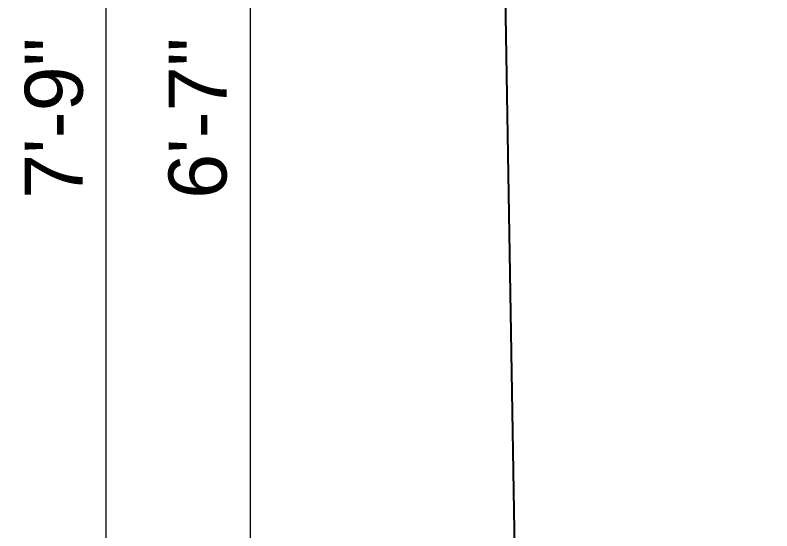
# Model space of a CAD drawing. Header units: inches. Extents: x -4597 to 93300, y -11124 to 5932.
# Drawn here: x -617.6 to -552.4, y -9098.9 to -9054.4 of the extents above; entities that cross this region are included whole.
import ezdxf

# ---------------------------------------------------------------- set-up
doc = ezdxf.new("R2010")
doc.units = ezdxf.units.IN
doc.header["$LTSCALE"] = 0.5
doc.header["$MEASUREMENT"] = 0
doc.header["$PDMODE"] = 66
doc.layers.add('hatch', color=9, linetype='Continuous', lineweight=0)
doc.layers.add('Toilet', color=7, linetype='Continuous', lineweight=25)
doc.styles.get("Standard").update_dxf_attribs({"font": 'arial.ttf'})
doc.dimstyles.new('S8', dxfattribs={"dimtxt": 5, "dimasz": 1, "dimexe": 6, "dimexo": 18, "dimgap": 1.9375, "dimtad": 1, "dimdec": 0, "dimzin": 3, "dimdsep": 46, "dimlunit": 4, "dimtxsty": 'Standard', "dimblk": 'dot 2', "dimcen": 12, "dimse1": 1, "dimse2": 1, "dimclrd": 1, "dimclre": 1, "dimclrt": 256, "dimadec": 0, "dimazin": 0, "dimtfac": 0.75, "dimtdec": 0, "dimtix": 1, "dimtmove": 1, "dimatfit": 3, "dimldrblk": 'DOT', "dimfxl": 1, "dimtolj": 1, "dimtzin": 0, "dimlwd": 9, "dimlwe": 9, "dimarcsym": 0})

# ---------------------------------------------------------------- blocks, each defined once
blk = doc.blocks.new('dot1')
at = {"layer": 'hatch'}
h = blk.add_hatch(color=256, dxfattribs=at)
edge = h.paths.add_edge_path()
edge.add_arc((0, 0), 1, 0, 360)
for p, q in [((0, 3), (0, -3)), ((3, 0), (-3, 0))]:
    blk.add_line(p, q, dxfattribs=at)
blk.add_circle((0, 0), 1, dxfattribs=at)
blk = doc.blocks.new('dot 2')
at = {"layer": 'hatch', "xscale": 0.5, "yscale": 0.5, "zscale": 0.5}
blk.add_blockref('dot1', (0, 0), dxfattribs=at)
blk = doc.blocks.new('*D197')
at = {"layer": 'Defpoints', "color": 0, "transparency": 16777216}
for p in [(-583.063, -8974.186), (-583.063, -9009.797), (-280.914, -9102.797)]:
    blk.add_point(p, dxfattribs=at)
at = {"layer": 'Toilet', "color": 1, "lineweight": 9, "transparency": 16777216}
blk.add_line((-281.914, -8974.186), (-582.063, -8974.186), dxfattribs=at)
at = {"layer": 'Toilet', "color": 1, "lineweight": 9, "transparency": 16777216, "rotation": 180}
blk.add_blockref('dot 2', (-583.063, -8974.186), dxfattribs=at)
at = {"layer": 'Toilet', "color": 1, "lineweight": 9, "transparency": 16777216}
blk.add_blockref('dot 2', (-280.914, -8974.186), dxfattribs=at)
at = {"layer": 'Toilet', "transparency": 16777216, "insert": (-431.988, -8969.696), "char_height": 5, "attachment_point": 5}
blk.add_mtext('\\A1;25\'-2"', dxfattribs=at)
blk = doc.blocks.new('_Dot')
at = {"color": 0, "linetype": 'ByBlock', "lineweight": -2}
blk.add_line((-0.5, 0), (-1, 0), dxfattribs=at)
at = {"color": 0, "linetype": 'ByBlock', "const_width": 0.5}
blk.add_lwpolyline([(-0.25, 0, 1), (0.25, 0, 1)], format="xyb", close=True, dxfattribs=at)
blk = doc.blocks.new('*D530')
at = {"layer": 'Defpoints', "color": 0, "transparency": 16777216}
for p in [(-583.063, -9023.797), (-597.338, -9102.797), (-581.457, -9102.797)]:
    blk.add_point(p, dxfattribs=at)
at = {"layer": 'Toilet', "color": 1, "lineweight": 9, "transparency": 16777216}
blk.add_line((-597.338, -9024.797), (-597.338, -9101.797), dxfattribs=at)
for p, rotation in [((-597.338, -9023.797), 90), ((-597.338, -9102.797), 270)]:
    blk.add_blockref('dot 2', p, dxfattribs=dict(at, rotation=rotation))
at = {"layer": 'Toilet', "transparency": 16777216, "insert": (-601.828, -9063.297), "char_height": 5, "attachment_point": 5, "rotation": 90}
blk.add_mtext('\\A1;6\'-7"', dxfattribs=at)
blk = doc.blocks.new('*D446')
at = {"layer": 'Defpoints', "color": 0, "transparency": 16777216}
for p in [(-609.729, -9016.797), (-583.063, -9016.797), (-581.457, -9109.797)]:
    blk.add_point(p, dxfattribs=at)
at = {"layer": 'Toilet', "color": 1, "lineweight": 9, "transparency": 16777216}
blk.add_line((-609.729, -9108.797), (-609.729, -9017.797), dxfattribs=at)
for p, rotation in [((-609.729, -9016.797), 90), ((-609.729, -9109.797), 270)]:
    blk.add_blockref('dot 2', p, dxfattribs=dict(at, rotation=rotation))
at = {"layer": 'Toilet', "transparency": 16777216, "insert": (-614.219, -9063.297), "char_height": 5, "attachment_point": 5, "rotation": 90}
blk.add_mtext('\\A1;7\'-9"', dxfattribs=at)
blk = doc.blocks.new('*D195')
at = {"layer": 'Defpoints', "color": 0, "transparency": 16777216}
for p in [(-621.492, -9009.797), (-475.375, -9009.797), (-311.01, -9491.499)]:
    blk.add_point(p, dxfattribs=at)
at = {"layer": 'Toilet', "color": 1, "lineweight": 9, "transparency": 16777216}
blk.add_line((-621.492, -9490.499), (-621.492, -9010.797), dxfattribs=at)
for p, rotation in [((-621.492, -9009.797), 90), ((-621.492, -9491.499), 270)]:
    blk.add_blockref('dot 2', p, dxfattribs=dict(at, rotation=rotation))
at = {"layer": 'Toilet', "transparency": 16777216, "insert": (-625.982, -9250.648), "char_height": 5, "attachment_point": 5, "rotation": 90}
blk.add_mtext('\\A1;40\'-2"', dxfattribs=at)

msp = doc.modelspace()

# ---------------------------------------------------------------- linework, layer by layer
msp.add_line((-576.802, -8965.329), (-567.027, -9553.544))

# ---------------------------------------------------------------- dimensions: what is measured, and where the dimension line sits
at = {"layer": 'Toilet'}
dim = msp.add_linear_dim(base=(-583.063, -8974.186), p1=(-280.914, -9102.797), p2=(-583.063, -9009.797), dimstyle='S8', override={"dimfxl": 2, "dimfxlon": 1, "dimarcsym": 1}, dxfattribs=at)
dim.commit()
dim.dimension.update_dxf_attribs({"geometry": '*D197', "text_midpoint": (-431.988, -8969.696)})
for base, p1, p2, picture, middle in [((-621.492, -9009.797), (-311.01, -9491.499), (-475.375, -9009.797), '*D195', (-625.982, -9250.648)), ((-609.729, -9016.797), (-581.457, -9109.797), (-583.063, -9016.797), '*D446', (-614.219, -9063.297)), ((-597.338, -9102.797), (-583.063, -9023.797), (-581.457, -9102.797), '*D530', (-601.828, -9063.297))]:
    dim = msp.add_linear_dim(base=base, p1=p1, p2=p2, angle=90, dimstyle='S8', override={"dimfxl": 2, "dimfxlon": 1, "dimarcsym": 1}, dxfattribs=at)
    dim.commit()
    dim.dimension.update_dxf_attribs({"geometry": picture, "text_midpoint": middle})

doc.saveas('drawing.dxf')
